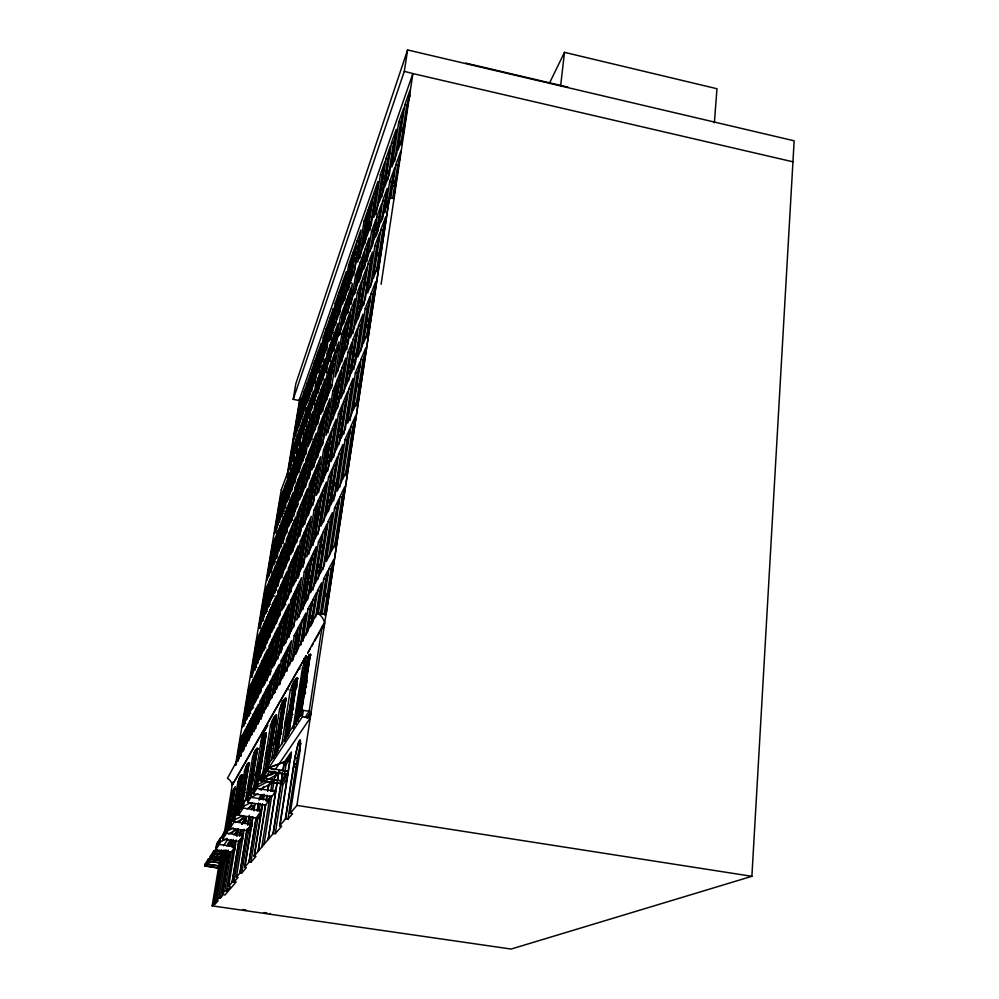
<?xml version="1.0" encoding="UTF-8"?>
<svg xmlns="http://www.w3.org/2000/svg" width="999" height="999" viewBox="0 0 999 999"><rect width="100%" height="100%" fill="white"/><g stroke="black" fill="none" stroke-linecap="round" stroke-linejoin="round"><path stroke-width="1.5" d="M219.455 861.975L212.163 905.868L511.151 949.05L751.885 876.31L794.155 140.809L407.592 49.95L295.829 383.691L293.219 399.35L299.126 400.512L299.825 398.589L286.788 477.435M714.372 122.74L716.982 88.736L564.485 52.348L549.537 83.004M560.651 85.727L564.485 52.348M232.492 782.916L232.255 785.289L306.206 655.868M262.387 804.158L254.121 856.143L255.919 856.405L250.886 862.312L249.126 862.05L244.618 867.394L246.341 867.644L241.783 872.989L240.11 872.739L236.388 877.147L238.037 877.384L233.878 882.267L232.268 882.03L228.671 886.288L230.245 886.525L226.448 890.983L224.9 890.758L222.34 893.793L223.851 894.018L220.329 898.151L218.856 897.939L212.163 905.868M249.126 862.05L256.231 817.844M384.952 212.55L389.685 181.518L394.555 168.132L389.76 199.7M398.726 122.253L391.895 167.02L396.778 153.471L403.658 108.204L398.726 122.253L400.512 122.665L402.984 115.647M334.453 546.865L342.045 497.115L343.993 493.019M366.333 337.749L372.964 294.23L375.112 288.773M376.473 271.129L382.667 230.582L384.84 224.775M324.163 614.422L331.094 568.993L333.004 565.347M345.342 475.487L352.672 427.385L355.007 422.115M355.881 406.318L362.974 359.777L365.359 354.071M324.962 615.409L333.379 560.077L328.958 568.606L322.015 614.048M309.702 719.43L310.614 713.398M309.89 719.143L310.814 713.111M388.599 200.961L391.496 181.918L393.943 175.237M394.605 161.451L400.512 122.665M254.121 856.143L273.289 833.416L275.274 833.715L281.693 826.173L279.658 825.861L285.639 818.768L287.937 819.13L292.607 813.661L290.259 813.298L296.928 805.394L389.485 197.502L394.056 198.514M390.671 198.052L395.679 165.047L400.724 151.161L393.581 198.451M404.795 104.957L397.914 150.337L402.972 136.289L409.902 90.385L404.795 104.957L406.705 105.395L410.302 95.205M394.118 183.579L394.568 180.569M402.035 131.256L402.497 128.234M392.632 198.464L397.614 165.472L400.162 158.541M400.749 144.718L406.705 105.395M381.106 284.315L412.899 73.576L404.308 71.354L407.592 49.95M372.44 245.692L376.935 216.558L381.431 204.196L376.76 234.603M385.801 159.091L379.096 202.522L383.616 189.997L390.359 146.091L385.801 159.091L387.6 159.503L390.147 152.273M300.187 716.171L303.184 696.74L302.16 696.565L303.846 688.835L304.87 688.998M303.846 688.835L303.197 689.897L304.208 690.072L310.152 654.745L304.483 692.282L303.047 694.605L304.058 694.78L305.507 692.457L304.483 692.282M269.842 914.147L269.955 913.423M315.634 617.182L319.668 591.008L321.029 588.399M322.977 569.48L330.332 521.815L332.13 518.056M333.579 500.736L340.696 454.607L343.144 449.075M343.868 434.028L350.749 389.373L352.947 384.116M353.821 369.418L360.514 326.036L363.299 318.968M363.748 304.982L370.005 264.46L372.015 259.103M300.836 715.172L304.245 693.019M301.024 715.434L310.477 654.008L306.643 658.029A94.243 8.816 -80.1 0 0 305.207 660.963L302.497 667.807L293.069 728.458M316.671 614.685L321.591 582.804L317.532 590.621L312.525 622.964M285.327 819.143L294.755 757.941L298.152 743.531A22.378 2.16 -80.2 0 1 300.399 740.296L300.062 750.511L290.259 813.298M376.099 230.469L376.573 227.397M382.205 190.784L382.667 187.8M383.129 184.815L383.591 181.83M384.041 178.846L384.503 175.849M285.639 818.768L295.08 757.492A20.067 1.936 -80.2 0 1 299.35 741.745A20.067 1.936 -80.2 0 1 299.825 750.848M306.805 683.216L307.255 680.232M381.281 210.09L378.771 216.958L375.711 236.825L373.863 236.438M381.843 196.928L387.6 159.503M266.683 771.153L302.347 716.745L303.321 710.351L311.176 711.65L307.018 718.044L311.288 711.663M318.306 613.873L323.713 578.708L327.972 570.516L321.266 614.285M334.578 508.041L326.373 561.401L330.644 552.959L338.936 498.851L334.578 508.041L336.538 508.404L339.036 503.159M345.117 439.46L337.163 491.221L341.546 481.793L349.575 429.32L345.117 439.46L347.053 439.822L350.412 432.23M355.344 372.927L347.627 423.151L352.11 412.812L359.89 361.913L355.344 372.927L357.242 373.301L360.102 366.433M365.259 308.379L357.767 357.142L362.337 345.929L369.892 296.553L365.259 308.379L367.132 308.766L370.229 300.886M374.9 245.667L367.62 293.019L372.265 281.006L379.608 233.067L374.9 245.667L376.735 246.054L379.37 239.061M377.897 231.556L382.58 201.049L387.237 188.237L382.58 218.756M391.521 142.782L384.765 186.813L389.435 173.826L396.241 129.321L391.521 142.782L393.444 143.219L396.291 135.14M287.937 819.13L297.34 757.854A20.067 1.961 -80.2 0 1 301.049 743.256M320.317 614.235L325.711 579.07L327.859 574.974M329.283 555.669L336.538 508.404M339.822 487.025L347.053 439.822M350.012 420.492L357.242 373.301M360.589 351.423L367.132 308.766M370.417 287.3L376.735 246.054M388.012 173.751L388.486 170.717M381.668 220.192L384.528 201.473L387.137 194.355M387.874 179.645L393.444 143.219M339.947 496.715L331.643 551.011L336.089 542.22L344.48 487.15L339.947 496.715L342.045 497.115M350.612 426.973L342.57 479.607L347.128 469.805L355.244 416.446L350.612 426.973L352.672 427.385M360.951 359.365L353.147 410.414L357.804 399.662L365.671 347.939L360.951 359.365L362.974 359.777M370.966 293.806L363.386 343.331L368.144 331.693L375.774 281.531L370.966 293.806L372.964 294.23M380.694 230.157L373.339 278.221L378.171 265.759L385.577 217.083L380.694 230.157L382.667 230.582M326.086 596.528L326.536 593.518M358.054 386.975L358.529 383.891M367.083 327.809L367.545 324.712M368.019 321.628L368.494 318.544M378.047 255.944L378.496 252.947M360.589 277.647L364.997 249.388L369.155 237.937L364.71 266.596M373.676 193.631L367.108 235.764L371.291 224.176L377.909 181.593L373.676 193.631L375.499 194.043L376.923 190.022M296.803 687.399L297.265 684.452M305.919 635.376L309.965 609.34L312.5 604.507M312.987 589.909L320.379 542.407L322.327 538.336M323.576 521.878L330.507 477.335L332.217 473.489M333.641 457.255L340.347 414.11L342.095 409.915M343.619 393.107L349.912 352.647L351.985 347.39M352.884 333.516L359.215 292.844L361.326 287.225M275.274 833.715L282.954 784.352L287.275 778.496M283.604 780.144L286.039 764.472L290.959 757.479M364.136 262.887L364.61 259.815M370.03 225.012L370.492 222.003M373.064 205.494L373.526 202.497M306.83 633.416L311.763 601.748L307.992 608.99L302.972 641.158M368.931 244.056L366.845 249.775L363.848 269.043L361.988 268.656M369.892 230.145L375.499 194.043M307.692 631.843L312.625 600.062L316.533 592.544L311.551 624.762M323.201 532.017L315.209 583.428L319.143 575.674L327.197 523.563L323.201 532.017L325.174 532.38L327.185 528.159M333.479 465.896L325.711 515.834L329.745 507.155L337.575 456.58L333.479 465.896L335.414 466.271L337.187 462.275M343.456 401.685L335.914 450.187L340.047 440.671L347.64 391.546L343.456 401.685L345.367 402.06L346.953 398.264M353.134 339.298L345.816 386.451L350.025 376.111L357.417 328.384L353.134 339.298L355.02 339.685L357.18 334.228M362.562 278.621L355.444 324.463L359.727 313.386L366.92 266.995L362.562 278.621L364.423 279.008L366.059 274.65M294.043 727.047L303.209 667.931M303.833 663.885L304.258 661.201M300.237 703.234L298.226 702.909L299.25 696.34L300.899 695.454M310.252 624.725L310.714 621.703M311.188 618.693L311.651 615.671M318.194 573.463L318.656 570.441M319.131 567.432L319.593 564.423M321.228 553.871L321.703 550.849M322.165 547.839L322.627 544.817M328.184 509.078L328.646 506.068M329.121 503.046L329.583 500.037M330.282 495.504L330.756 492.495M331.218 489.473L331.693 486.451M332.155 483.441L332.63 480.419M339.273 437.587L339.735 434.553M340.209 431.531L340.671 428.509M341.146 425.487L341.608 422.465M342.083 419.443L342.545 416.421M349.126 373.976L349.588 370.941M350.062 367.907L350.537 364.872M352.185 354.258L352.647 351.223M358.241 315.147L358.716 312.1M359.19 309.053L359.665 305.994M360.139 302.947L360.602 299.9M361.076 296.853L361.551 293.806M366.883 261.563L371.578 231.281L375.924 219.33L371.516 247.877M380.369 174.588L373.726 217.432L378.084 205.319L384.777 162.013L380.369 174.588L382.142 174.975L384.116 169.393M279.658 825.861L290.684 754.682L284.091 764.16L282.979 771.29M298.226 702.909L299.887 695.292M263.386 780.856L269.393 771.815L287.462 774.675L288.286 771.303L267.869 768.044L261.301 778.109L260.851 780.893L280.944 783.628L263.386 780.856L263.823 778.059L281.381 780.843L267.395 779.07M299.176 700.636L300.836 694.742L299.176 700.636L300.175 700.799L301.186 699.175L300.187 699.013M310.652 626.136L314.635 600.411L315.946 597.914M317.907 579.245L325.174 532.38M328.384 511.65L335.414 466.271M338.798 444.505L345.367 402.06M348.663 380.744L355.02 339.685M358.266 318.743L364.423 279.008M280.02 825.436L291.408 751.935L284.141 762.449L282.917 770.266M295.779 724.188L298.639 705.781L296.641 705.456M300.025 696.778L305.269 665.958M296.041 723.688L299.225 703.071M296.903 721.228L306.206 661.126L300.249 696.503L299.25 696.34M302.21 700.087L300.187 699.75L301.86 692.082L302.872 692.245L301.211 693.131L301.86 692.082M328.221 521.416L320.142 573.701L324.225 565.646L332.38 512.637L328.221 521.416L330.332 521.815M338.624 454.208L330.769 504.957L334.965 495.954L342.882 444.53L338.624 454.208L340.696 454.607M348.713 388.961L341.084 438.249L345.367 428.359L353.059 378.434L348.713 388.961L350.749 389.373M358.504 325.624L351.099 373.489L355.469 362.774L362.937 314.298L358.504 325.624L360.514 326.036M368.019 264.036L360.826 310.564L365.272 299.063L372.527 251.973L368.019 264.036L370.005 264.46M301.086 697.702L302.897 691.308L301.086 697.702L302.098 697.864L303.209 696.078L302.197 695.916M370.592 249.762L373.376 231.668L376.298 223.714M375.999 214.76L382.142 174.975M297.914 721.403L301.198 699.912M302.222 693.294L308.304 657.067L298.851 718.219M333.167 498.339L333.641 495.267M335.052 486.076L335.527 483.017M354.096 362.649L354.57 359.578M355.045 356.493L355.519 353.409M366.034 285.339L366.483 282.355M292.757 659.477L297.54 629.145L294.193 635.601L289.46 665.546M293.082 659.964L298.114 628.034L301.573 621.366L296.74 652.172M308.279 563.473L300.599 612.262L304.083 605.382L311.838 555.968L308.279 563.473L310.052 563.798L312.45 558.791M318.182 500.636L310.714 548.101L314.298 540.397L321.84 492.345L318.182 500.636L319.942 500.961L322.39 495.442M327.822 439.51L320.542 485.701L324.213 477.21L331.556 430.469L327.822 439.51L329.545 439.847L331.156 435.976M337.187 380.032L330.095 424.987L333.853 415.771L340.996 370.292L337.187 380.032L338.886 380.369L341.071 374.812M346.303 322.09L339.41 365.871L343.244 355.969L350.199 311.688L346.303 322.09L347.989 322.44L349.937 317.232M347.652 312.912L350.549 294.493L352.16 290.11M353.546 275.499L359.915 238.449M264.048 844.367L271.728 795.666M272.44 791.108L274.837 775.886L276.598 773.351M347.914 312.625L352.447 283.866L348.726 294.118L344.605 320.167M296.241 649.175L298.389 635.526M303.246 604.595L303.721 601.548M304.195 598.501L306.83 581.768M307.305 578.733L308.741 569.605M313.324 540.534L313.798 537.474M314.285 534.415L314.76 531.368M315.247 528.309L318.606 506.918M323.127 478.209L324.812 467.457M325.299 464.385L325.774 461.313M326.261 458.241L327.959 447.49M333.304 413.386L333.778 410.402M334.253 407.405L337.537 386.463M342.12 357.305L343.781 346.765M344.255 343.743L344.73 340.734M345.204 337.724L346.628 328.683M281.78 744.33L290.284 690.184L292.757 683.89A89.198 7.892 -80.1 0 1 294.056 681.231L297.452 677.834L288.661 734.153M295.854 654.195L299.925 628.346L301.311 625.686M302.872 609.527L310.052 563.798M312.962 545.367L319.942 500.961M323.014 481.406L329.545 439.847M332.754 419.33L338.886 380.369M341.82 361.688L347.989 322.44M284.977 724.725L286.064 722.976L287.013 723.126L285.914 724.874L284.977 724.725L285.614 720.629L286.701 718.855L287.65 719.018M350.974 304.395L355.532 275.399L359.44 264.66L354.907 293.569M364.073 221.041L357.617 262.125L361.538 251.248L368.032 209.728L364.073 221.041L365.671 221.391L368.169 214.323M286.064 722.976L286.701 718.855M289.535 716.82L287.637 716.508L287.063 717.444L285.602 726.123L291.159 717.245L288.599 733.641M297.615 649.924L302.322 619.929L305.906 613.024L300.911 644.942M312.6 554.358L304.82 603.908L308.441 596.79L316.283 546.59L312.6 554.358L314.585 554.72L316.446 550.836M322.615 490.571L315.06 538.748L318.768 530.769L326.398 481.98L322.615 490.571L324.575 490.934L326.211 487.262M332.355 428.534L325 475.399L328.796 466.62L336.213 419.18L332.355 428.534L334.278 428.908L335.951 424.912M341.808 368.206L334.653 413.811L338.549 404.283L345.754 358.129L341.808 368.206L343.718 368.594L345.417 364.273M351.024 309.465L344.068 353.858L348.027 343.619L355.045 298.713L351.024 309.465L352.909 309.852L354.932 304.483M268.082 839.585L275.649 791.345L256.893 788.411L253.346 793.768L271.778 796.653L275.649 791.345M278.459 773.438L276.074 788.623L273.751 791.832M268.281 839.36L277.085 783.204M277.56 780.169L279.221 769.542M284.378 740.771L287.637 716.508M288.012 717.607L293.694 684.053L284.715 741.433M354.445 293.069L357.155 275.749L359.128 270.379M359.952 257.904L365.671 221.391M307.08 598.214L307.542 595.217M309.19 584.74L309.653 581.743M310.127 578.758L310.589 575.761M320.08 515.197L320.554 512.2M328.109 463.973L328.584 460.964M329.058 457.942L329.52 454.932M330.232 450.412L330.706 447.39M331.181 444.38L331.656 441.358M337.262 405.507L337.737 402.472M338.211 399.438L338.686 396.403M340.11 387.312L340.584 384.278M341.059 381.243L341.533 378.209M347.115 342.57L347.59 339.523M348.077 336.463L348.551 333.416M350.224 322.727L350.699 319.668M288.311 719.068L287.887 721.765L286.938 721.603L287.849 720.154L288.798 720.304M286.026 738.736L288.798 721.028L287.849 720.866L289.41 713.648L290.359 713.798L288.823 714.585L289.41 713.648M300.587 644.28L304.333 620.292L306.506 616.146M307.542 599.762L314.585 554.72M317.744 534.59L324.575 490.934M327.66 471.241L334.278 428.908M337.525 408.104L343.718 368.594M346.678 349.65L352.909 309.852M355.731 290.709L360.102 262.824L364.136 251.748L359.727 279.957M368.718 207.792L362.2 249.388L366.246 238.162L372.802 196.129L368.718 207.792L370.342 208.154L371.89 203.771M289.785 714.735L295.592 680.369L289.61 718.031L291.533 718.343M286.151 738.498L288.561 723.076L286.663 722.764M289.772 715.346L294.643 684.203A89.186 7.992 -80.1 0 1 294.98 683.453M286.601 737.849L289.373 720.104M289.61 718.031L291.184 710.739L292.158 710.901L297.227 678.371L291.795 710.351M359.19 277.185L360.377 269.58M365.097 239.298L367.744 222.377M368.219 219.305L368.943 214.698M287.787 736.026L290.572 718.181M288.024 735.052L290.097 721.74M291.795 710.926L296.541 680.531L297.415 679.283M364.285 256.256L361.763 263.174L358.791 282.193L357.118 281.843M364.822 243.581L370.342 208.154M318.431 542.057L310.539 592.632L314.323 585.164L322.302 533.916L318.431 542.057L320.379 542.407M328.596 476.973L320.929 526.123L324.812 517.769L332.555 467.982L328.596 476.973L330.507 477.335M338.474 413.736L331.019 461.513L334.99 452.322L342.52 403.958L338.474 413.736L340.347 414.11M348.052 352.272L340.809 398.726L344.867 388.761L352.185 341.745L348.052 352.272L349.912 352.647M357.392 292.457L350.337 337.65L354.483 326.948L361.588 281.231L357.392 292.457L359.215 292.844M273.014 833.74L282.467 773.114M273.289 833.416L282.542 774.138M270.929 750.162L270.042 750.024L270.717 745.841L271.778 744.105L272.665 744.255M333.803 350.125L338.074 323.376L334.702 332.642L330.706 357.654M267.857 766.733L270.254 751.71M275.537 715.184L276.411 715.334L271.179 745.916L271.666 745.129M260.851 780.893L267.407 770.916L267.869 768.044L290.072 759.764L267.732 768.256M268.232 765.396L270.13 753.433L268.394 753.146L267.907 753.908L269.655 754.195M270.042 750.024L271.116 748.313L276.186 716.633M282.53 676.51L283.991 667.32M284.478 664.26L284.965 661.201M289.535 632.429L294.693 600.062M299.438 570.304L299.912 567.295M300.387 564.298L304.22 540.272M308.641 512.499L312.013 491.296M312.5 488.274L313.698 480.694M317.832 454.695L321.978 428.708M327.247 395.604L331.518 368.768M263.074 799.887L263.973 794.193M268.456 765.446L276.473 715.084L273.714 717.582A81.306 6.518 -80.1 0 0 272.627 719.842L270.529 725.299L262.675 774.362M282.442 678.471L286.363 653.908L288.224 650.349M288.973 637.449L296.116 592.594L298.027 588.586M298.689 576.473L305.632 532.829L307.267 529.12M308.379 515.559L314.897 474.587L317.145 469.205M317.595 457.679L323.926 417.844L326.386 411.613M326.798 399.837L332.742 362.487L335.252 355.819M254.395 855.806L262.637 804.07M263.361 799.512L264.086 794.942M335.826 345.529L340.347 317.12L343.868 307.467L339.548 334.677M348.639 265.022L342.37 304.408L345.904 294.618L352.21 254.845L348.639 265.022L350.162 265.347L352.222 259.528M283.354 676.323L287.912 647.714L284.827 653.646L279.92 684.352M308.916 525.412L307.405 525.137L300.137 570.841L296.94 577.709L298.439 577.984M275.861 724.412L276.336 721.428M283.816 675.474L288.374 646.803L291.558 640.671L286.713 671.241M298.251 584.615L290.784 631.618L293.993 625.299L301.536 577.709L298.251 584.615L300.224 584.964L293.494 627.409M307.892 524.013L300.624 569.792L303.921 562.699L311.263 516.371L307.892 524.013L309.827 524.375L310.964 521.828M317.282 464.997L310.19 509.59L313.574 501.773L320.729 456.655L317.282 464.997L319.193 465.359L320.342 462.587M326.411 407.505L319.505 450.974L322.977 442.47L329.945 398.514L326.411 407.505L328.296 407.879L330.319 402.747M331.431 388.136L338.923 341.845L335.327 351.448L328.596 393.818L332.13 384.677M271.441 760.351L279.558 709.253L281.818 703.421A84.915 7.13 -80.1 0 1 283.004 700.986L286.051 698.089L277.66 751.236M274.413 742.257L276.024 736.75L274.413 742.257L275.312 742.407L276.311 740.821L275.399 740.684M297.153 599.525L297.627 596.503M298.102 593.468L298.589 590.446M303.109 561.975L303.596 558.928M313.149 498.738L313.636 495.679M314.123 492.607L314.61 489.535M315.097 486.463L315.584 483.391M316.071 480.319L316.558 477.247M326.186 416.595L326.661 413.611M333.129 372.802L333.616 369.78M334.091 366.758L334.565 363.736M335.052 360.714L335.527 357.692M339.285 333.916L342.907 314.685M344.643 300.187L350.162 265.347M258.029 851.51L265.459 804.607M266.184 800.062L266.895 795.529M267.62 790.983L268.581 784.939L272.715 778.97M277.223 741.67L275.412 741.383L276.361 735.426L277.784 734.715M286.538 671.291L290.372 647.152L288.374 646.803M303.059 567.095L309.827 524.375M312.849 505.344L319.193 465.359M322.352 445.342L328.296 407.879M339.985 334.34L344.555 305.569L348.176 295.617L343.818 323.177M352.909 252.847L346.591 292.695L350.224 282.617L356.593 242.357L352.909 252.847L354.308 253.147L356.156 247.902M258.266 851.223L265.572 805.144L269.218 800.149L251.011 797.314L247.677 802.359L265.572 805.144M266.209 801.086L267.133 795.279M267.819 790.921L268.519 786.563L272.203 781.268L270.766 791.295M275.412 741.383L276.885 734.577M276.199 739.447L277.023 738.124L277.934 738.273L277.11 739.585L276.199 739.447L276.81 735.589L277.635 734.265L278.546 734.415M273.763 757.679L276.323 741.52M277.085 736.4L282.717 703.571L274.051 758.353M275.349 755.232L277.922 738.973L277.01 738.823L277.959 732.829L279.395 732.13L284.44 700.212L278.871 732.979L280.482 730.369L285.914 698.463L280.507 732.742L279.333 734.602L280.257 734.752L281.431 732.891L280.507 732.742M343.519 319.867L344.717 312.312M349.4 282.705L349.887 279.645M350.362 276.586L353.034 259.765M277.01 738.823L278.484 731.98M343.331 322.54L345.966 305.869L348.039 300.187M348.489 289.935L354.308 253.147M304.245 571.99L296.641 620.054L300.012 613.398L307.692 564.722L304.245 571.99L305.994 572.302L307.155 569.88M314.048 510.052L306.643 556.83L310.115 549.375L317.582 502.01L314.048 510.052L315.771 510.364L316.958 507.692M323.576 449.762L316.371 495.317L319.93 487.1L327.197 441.009L323.576 449.762L325.274 450.087L327.36 445.092M332.854 391.084L325.836 435.439L329.47 426.523L336.551 381.643L332.854 391.084L334.528 391.408L336.126 387.375M341.895 333.891L335.065 377.11L338.773 367.52L345.666 323.813L341.895 333.891L343.544 334.228L345.167 329.92M275.649 754.083L277.747 740.833L275.936 740.546M277.535 737.999L279.358 738.286L280.444 736.563L278.609 736.263L283.616 703.708A84.89 7.218 -80.1 0 1 283.928 703.021M275.861 754.445L279.32 733.091L278.409 732.941L279.308 731.48L280.22 731.63M278.609 736.263L280.095 729.357L281.019 729.507M357.142 240.759L350.774 281.094L354.52 270.704L360.939 229.957L357.142 240.759L358.953 241.146M279.333 734.602L280.02 730.244L281.194 728.358L282.118 728.508M261.813 847.015L270.03 795.928M276.948 752.784L279.533 736.413M277.71 750.486L280.057 735.564L279.146 735.414M291.958 661.35L295.966 635.901L297.315 633.329M298.888 617.357L305.994 572.302M308.866 554.133L315.771 510.364M318.569 492.594L325.274 450.087M328.009 432.704L334.528 391.408M337.674 371.491L343.544 334.228M355.182 260.552L355.656 257.567M356.119 254.583L356.593 251.598M357.068 248.626L357.53 245.642M256.893 783.616L259.066 770.079M260.389 763.873L259.128 764.447L259.952 764.585L265.097 734.615L257.08 784.465M326.461 350.612L333.366 308.579L334.89 308.891M257.305 782.117L259.003 771.628L256.918 772.065L258.566 772.327M259.091 769.417L257.58 770.379L258.266 769.292L260.327 769.517L261.238 768.081L259.565 767.819L264.485 737.574A77.447 5.982 -80.1 0 1 265.235 735.963M261.014 766.533L260.177 766.395L260.826 762.399L261.788 760.838L262.637 760.976M256.893 788.411L258.117 780.781L260.751 779.382M258.454 780.057L260.402 767.956M261.463 762.474L266.308 733.254L265.484 733.116M271.603 698.114L276.036 670.591L273.264 675.936L268.881 703.134M277.897 658.928L285.539 611.438L282.68 617.469L275.562 661.663L278.346 656.156M287.512 599.213L294.83 553.708L291.883 560.389L284.94 603.508L287.812 597.327M296.616 542.619L303.883 497.415L300.861 504.72L294.081 546.79L297.04 539.959M305.507 487.237L312.699 442.507L309.615 450.387L302.997 491.471L306.031 484.028M314.66 430.357L321.328 388.886L318.169 397.327L311.7 437.437L314.81 429.42M322.914 379.832L327.16 353.359L330.357 344.605L331.768 344.892M335.214 303.284L329.133 341.146L332.33 332.267L338.461 294.031L335.214 303.284L336.601 303.571L337.999 299.613M244.618 867.394L252.66 817.419M253.858 809.952L254.333 806.955L252.772 809.215M258.654 780.906L266.308 733.141L263.836 735.239A77.472 5.907 -80.1 0 0 262.837 737.312L260.914 742.394L262.537 742.657L263.124 741.008M272.028 697.339L276.461 669.767L279.32 664.26L274.75 692.769M285.989 610.501L278.783 655.294L281.656 649.625L288.923 604.295L285.989 610.501L287.762 610.814L281.069 652.622M295.279 552.672L288.261 596.366L291.221 589.984L298.314 545.791L295.279 552.672L297.04 552.996L298.264 550.249M304.345 496.278L297.502 538.898L300.549 531.868L307.455 488.773L304.345 496.278L306.081 496.603L307.13 494.105M313.187 441.283L306.506 482.867L309.628 475.212L316.358 433.166L313.187 441.283L314.897 441.608L315.959 438.911M321.815 387.575L315.297 428.171L318.481 419.917L325.062 378.896L321.815 387.575L323.501 387.912L325.137 383.579M244.88 867.082L252.934 816.945M253.921 810.863L254.907 804.707L251.436 809.777M330.169 349.263L328.571 353.646L325.799 370.904L324.388 370.629M330.769 339.91L336.601 303.571M276.686 678.558L277.185 675.499M281.656 647.527L282.143 644.555M282.617 641.57L283.092 638.586M284.765 628.159L285.252 625.174M285.726 622.19L286.201 619.218M290.634 591.633L291.109 588.636M274.588 693.044L278.271 670.067L276.461 669.767M290.759 592.157L297.04 552.996M299.737 536.176L306.081 496.603M308.966 478.571L314.897 441.608M317.719 423.988L323.501 387.912M325.924 372.165L330.357 344.605M326.636 369.73L330.919 343.057L334.19 334.053L329.807 361.463M335.589 324.925L342.37 282.892L339.036 292.407L332.892 330.694L336.188 321.566M267.307 755.706L265.547 757.017L267.045 751.797M248.913 862.312L255.944 818.343M257.155 810.763L258.379 803.184M276.648 689.273L281.256 660.539L284.24 654.782L279.595 683.878M290.921 600.087L283.604 645.779L286.613 639.847L293.993 593.606L290.921 600.087L292.582 600.374L294.43 596.49M300.362 541.146L293.231 585.676L296.328 579.02L303.521 533.966L300.362 541.146L301.998 541.433L303.059 539.048M309.553 483.691L302.61 527.11L305.781 519.767L312.799 475.849L309.553 483.691L311.164 483.991L313.336 478.771M318.519 427.684L311.738 470.029L314.997 462.038L321.828 419.218L318.519 427.684L320.105 427.984L322.327 422.352M327.26 373.027L320.642 414.335L323.976 405.731L330.644 363.973L327.26 373.027L328.833 373.339L330.282 369.455M257.317 810.913L258.541 803.271M268.182 756.53L266.446 756.243L267.37 750.524L267.844 749.75L269.58 750.024M267.844 749.75L266.446 756.243M342.882 281.418L336.7 320.142L340.085 310.751L346.316 271.641L342.882 281.418L344.543 281.755L346.016 277.572M264.872 771.69L267.32 756.393M268.107 751.373L273.489 719.979L265.659 768.993M267.907 753.908L268.831 748.151L270.18 747.514M250.886 862.312L257.929 818.256L261.363 813.586M259.053 811.176L260.277 803.546M279.071 685.014L282.929 660.814L284.128 658.516M285.764 643.019L292.582 600.374M295.617 581.356L301.998 541.433M304.707 524.413L311.164 483.991M313.823 467.307L320.105 427.984M322.714 411.588L328.833 373.339M268.394 753.146L269.305 747.377M266.633 767.482L268.781 754.058M269.705 748.301L275.062 716.882L270.429 745.991M294.605 592.332L287.213 638.673L290.309 632.554L297.777 585.626L294.605 592.332L296.116 592.594M296.94 577.709L304.146 532.554L307.405 525.137M313.436 474.313L306.406 518.319L309.69 510.739L316.77 466.221L313.436 474.313L314.897 474.587M322.477 417.557L315.634 460.464L318.993 452.222L325.899 408.828L322.477 417.557L323.926 417.844M331.306 362.2L324.638 404.046L328.072 395.167L334.802 352.872L331.306 362.2L332.742 362.487M266.77 767.644L268.656 755.756L266.446 755.569L265.547 757.017M271.129 751.847L269.38 751.56L274.113 721.615M339.585 311.513L340.06 308.541M266.87 768.243L269.255 753.283M333.554 350.661L336.376 332.992L338.311 327.697M339.31 314.535L344.543 281.755M269.38 751.56L270.791 744.979L272.54 745.266M232.268 882.03L238.861 841.545L243.107 835.738L226.548 833.228L222.69 839.098L238.861 841.545M239.885 835.239L240.796 829.645M245.479 800.674L252.61 756.942L254.395 752.172A74.201 5.395 -80.1 0 1 255.307 750.261L257.555 748.463L249.95 795.404M258.042 724.163L261.775 701.261L262.999 698.913M264.448 684.814L270.754 646.041L269.255 645.791L262.437 687.537L264.897 682.692L271.778 640.471L269.255 645.791M273.639 628.334L279.545 592.07L278.059 591.808L271.403 632.604L273.951 627.147L280.657 585.913L278.059 591.808M281.893 577.672L289.198 536.75M290.896 522.277L296.516 487.812L298.164 483.616M299.013 472.465L304.707 437.412L306.119 433.666M258.566 721.653L262.687 696.303L260.252 701.011L255.769 728.496M289.335 532.617L282.779 572.902L280.157 578.933L286.663 539.073L289.335 532.617L290.809 532.892M291.396 519.917L297.802 480.556L295.067 487.537L288.711 526.51L291.396 519.917L292.869 520.192M258.704 722.452L263.074 695.566L265.584 690.734L260.926 719.43M272.165 639.635L265.284 681.917L267.819 676.922L274.762 634.165L272.165 639.635L273.689 639.897L275 637.162M281.069 584.977L274.35 626.286L276.96 620.666L283.741 578.908L281.069 584.977L282.567 585.239L284.178 581.605M289.747 531.593L283.192 571.952L285.876 565.746L292.495 524.962L289.747 531.593L291.233 531.868L292.345 529.22M298.226 479.445L291.82 518.881L294.568 512.112L301.036 472.277L298.226 479.445L299.7 479.732L301.398 475.424M306.518 428.471L300.249 467.008L303.084 459.715L309.403 420.779L306.518 428.471L307.979 428.746L309.415 424.912M247.702 787.075L249.263 787.324L250.262 785.751L248.676 785.501L249.538 780.256L251.511 779.857M249.288 782.741L248.476 787.2L253.359 779.457L252.547 779.32M248.676 785.501L249.937 779.62M309.053 417.969L313.399 391.183L310.602 398.888L306.681 422.927M233.878 882.267L240.422 841.957L242.994 838.486M241.483 835.476L242.382 829.882M247.552 797.901L255.182 752.297L247.889 797.165M313.137 396.64L309.54 415.559L307.942 415.247M314.81 383.141L319.917 351.723L321.353 347.652M267.657 675.411L268.157 672.389M268.644 669.38L269.131 666.358M269.618 663.348L270.105 660.327M270.604 657.317L271.091 654.295M278.684 607.554L279.183 604.495M279.683 601.448L280.17 598.389M280.669 595.342L281.169 592.282M285.726 564.223L286.214 561.238M286.688 558.254L287.175 555.269M287.662 552.285L288.149 549.3M288.636 546.316L289.111 543.331M289.598 540.347L290.085 537.362M294.593 509.602L295.08 506.568M295.579 503.546L296.066 500.511M251.948 777.771L251.149 777.647L249.9 783.566L251.486 783.815L250.662 785.114L249.076 784.864M260.976 718.219L264.623 695.828L266.508 692.195M267.07 680.669L273.689 639.897M276.361 623.488L282.567 585.239M285.414 567.732L291.233 531.868M293.793 516.121L299.7 479.732M302.685 461.363L307.979 428.746M247.677 802.359L256.506 749.687L251.76 778.333M261.563 717.207L265.984 689.972L268.569 684.989L263.948 712.936M270.105 674.887L277.834 627.684L275.175 633.304L268.219 676.136L270.816 671.003M279.708 615.584L286.9 571.728L284.153 577.959L277.372 619.78L280.057 614.01M288.624 560.514L295.741 517.095L292.919 523.913L286.301 564.76L289.061 558.391M297.327 506.743L304.37 463.773L301.486 471.141L295.005 511.051L297.839 504.095M305.806 454.358L312.812 411.663L309.852 419.568L303.521 458.566L306.431 451.061M249.101 795.304L251.086 783.054M311.551 409.578L315.447 385.577L318.356 377.572L319.792 377.859M327.647 329.158L326.236 328.871L323.276 337.337L317.357 373.813L320.279 365.696L321.703 365.984M253.184 775.786L252.385 775.661L251.111 781.618L251.91 781.742M236.388 877.147L244.156 829.282M245.08 823.563L246.316 817.132L241.583 823.963M249.925 794.043L252.347 779.095M271.603 663.448L272.103 660.389M272.59 657.342L273.089 654.283M273.576 651.236L274.076 648.176M283.566 589.622L284.053 586.638M284.528 583.653L285.015 580.681M288.611 558.466L289.098 555.444M289.598 552.422L290.085 549.4M290.572 546.378L291.059 543.356M301.536 478.683L302.023 475.624M313.948 404.795L318.356 377.572M319.006 372.577L326.236 328.871M314.885 400.587L318.818 376.311L321.803 368.094L317.844 392.619M326.71 327.535L320.741 364.41L323.738 356.081L329.757 318.856L326.71 327.535L328.122 327.834L330.169 322.04M251.011 797.314L252.21 789.909L248.863 795.079M265.759 708.853L270.092 682.03L272.789 676.847L268.406 703.983M279.42 624.35L272.365 667.956L275.075 662.612L282.193 618.493L279.42 624.35L280.919 624.6L282.03 622.265M291.383 561.538L288.536 568.019L281.643 610.576L284.44 604.57L291.383 561.538L292.882 561.8M297.415 513.049L290.697 554.595L293.569 547.964L300.349 505.969L297.415 513.049L298.876 513.324L300.05 510.489M306.081 459.403L299.525 499.962L302.472 492.744L309.091 451.735L306.081 459.403L307.53 459.677L309.041 455.844M314.56 406.98L308.154 446.603L311.176 438.811L317.632 398.776L314.56 406.98L315.984 407.255L317.008 404.52M317.595 391.408L318.082 388.399M318.569 385.389L319.056 382.38M324.675 347.577L325.174 344.505M239.91 872.976L247.015 828.958M247.752 824.412L249.226 815.296M253.434 788.648L262.188 734.527L267.782 725.099L262.35 734.565M240.11 872.739L246.903 830.681L251.548 824.337M247.752 825.386L249.176 816.633M322.252 371.128L320.242 376.598L317.532 393.406L316.096 393.131M322.665 361.626L328.122 327.834M253.346 793.768L254.558 786.275L258.117 780.781M259.902 770.204L258.242 769.942L263.661 737.449L259.053 766.021L257.792 766.595L256.656 773.9L260.839 767.257L259.565 767.819M318.306 391.358L322.277 366.808L325.349 358.366L321.066 384.103L319.53 383.816M333.366 308.579L330.232 317.495L324.213 354.77L327.297 346.216M256.918 771.39L256.094 772.714L256.918 772.839L257.305 770.441M267.769 706.118L271.616 682.28L272.964 679.695M274.363 665.197L280.919 624.6M283.629 607.804L290.01 568.281L291.159 565.696M292.67 551.785L298.876 513.324M301.71 495.729L307.53 459.677M310.327 442.307L315.984 407.255M257.342 771.365L258.229 765.896M257.929 770.329L258.316 767.919L256.681 769.118M255.806 784.44L257.742 772.19M241.783 872.989L248.564 830.931L252.46 825.649M249.65 824.175L250.824 816.882M256.006 784.977L258.179 771.503M259.565 763.748L258.242 769.942M326.623 347.44L327.11 344.468M327.585 341.483L328.072 338.511M328.546 335.527L329.021 332.555M329.508 329.57L329.982 326.598M330.469 323.614L330.944 320.642M234.453 817.257L236.189 806.717M236.651 804.32L238.137 803.233L236.651 804.32L237.987 799.562M293.594 458.266L297.39 435.189L299.9 428.296L295.829 453.096M304.857 389.835L299.213 424.138L301.735 417.132L307.417 382.53L304.857 389.835L306.218 390.109L307.255 387.187M222.34 893.793L229.133 852.959L213.948 850.673L210.327 856.218L209.965 858.328L224.812 860.551L211.813 858.366L215.122 853.383L228.771 855.107L213.586 852.834L209.965 858.328M230.17 846.203L231.131 840.334L227.485 845.566M235.764 811.525L236.251 808.528L234.116 808.179L233.466 809.202L234.84 808.291M237.787 799.175L238.286 796.178M238.773 793.194L239.273 790.197M239.76 787.212L240.247 784.215M240.747 781.218L241.234 778.233L239.423 777.946L237.862 782.18L231.044 823.513M246.94 743.194L250.924 718.968L253.147 714.697L248.876 740.721M255.394 701.735L261.913 661.276L259.615 666.108L253.047 706.081L255.282 701.673M263.761 650.736L270.492 609.003L268.132 614.373L261.701 653.471L264.011 648.501M272.465 597.714L278.883 557.892L276.448 563.773L270.155 602.022L272.54 596.528M280.707 547.502L287.075 507.904L284.59 514.273L278.434 551.71L280.881 545.716M288.549 499.687L295.105 458.991L292.557 465.821L286.526 502.46L289.036 495.979M222.54 893.556L229.345 852.172M230.357 846.041L231.368 839.909M248.564 830.931L229.995 828.183L234.216 821.765L242.07 774.962L240.21 776.273A68.531 4.57 -80.1 0 0 239.423 777.946M235.489 815.659L237.238 805.057L235.627 805.893L236.938 805.094M238.049 800.137L236.963 800.574L238.049 800.137L242.208 774.849L241.471 774.737M235.814 815.921L236.301 812.911M236.8 809.902L237.287 806.892L235.152 806.543L234.628 807.392L235.889 806.655M238.848 797.402L239.36 794.342M239.86 791.283L240.359 788.211M240.859 785.152L241.371 782.092M241.87 779.033L242.37 775.973L240.547 775.686M296.441 449.65L298.776 435.464L300.287 431.318M301.573 418.444L306.218 390.109M249.475 738.536L253.509 714.01L255.781 709.615L251.623 735.027M257.68 698.214L264.635 655.519L262.287 660.489L255.644 700.948L257.942 696.428M265.909 647.964L264.385 647.702L270.879 608.129L273.301 602.609L274.825 602.884M274.425 595.904L272.927 595.641L279.283 556.93L281.768 550.899L274.912 592.931M283.004 543.493L290.047 500.337L287.487 506.88L281.268 544.73L283.791 538.573M291.646 490.759L298.152 450.874L295.529 457.879L289.448 494.93L292.02 488.274M296.691 450.699L300.749 425.974L303.334 418.881L298.938 445.704M304.658 410.527L310.914 372.565L308.279 380.082L302.585 414.785L305.182 407.592L306.518 407.854M224.738 890.958L231.181 851.672M231.93 847.14L233.316 839.472M237.65 812.749L244.53 770.753L246.204 766.283A71.104 4.933 -80.1 0 1 247.04 764.497L249.076 762.974L242.12 806.043M239.785 799.699L241.296 799.924L242.208 798.488L240.697 798.251L241.521 793.218L243.394 792.869M241.883 792.632L240.697 798.251M242.595 795.978L241.271 796.765L241.795 793.518L243.132 792.707L241.795 793.518M257.929 818.256L238.499 815.109L239.623 808.241L244.318 800.973L258.017 793.818M241.271 796.765L242.37 792.594M266.658 643.393L273.301 602.609M226.448 890.983L232.767 852.334L235.115 849.15M233.616 847.164L234.59 841.195M239.635 810.077L246.953 766.395L239.897 809.477M252.035 734.277L256.194 708.815L258.541 704.307L254.083 731.568M265.072 654.607L258.354 695.591L260.714 690.933L267.482 649.512L265.072 654.607L266.758 654.907L260.564 692.844M273.751 601.61L267.195 641.67L269.63 636.425L276.236 595.941L273.751 601.61L275.424 601.898L269.605 637.512M282.23 549.787L275.811 588.96L278.334 583.166L284.79 543.593L282.23 549.787L283.878 550.099L285.427 546.378M290.522 499.138L284.24 537.45L286.825 531.118L293.144 492.432L290.522 499.138L292.145 499.45L293.207 496.765M298.626 449.587L292.495 487.05L295.142 480.219L301.323 442.382L298.626 449.587L300.237 449.9L301.323 447.015M299.937 442.782L304.283 416.258L306.943 408.941L302.747 434.602M308.366 400.636L314.598 362.05L311.888 369.78L306.131 404.92L308.816 397.515M240.647 808.328L248.164 763.985L241.009 807.766M241.833 795.853L243.694 796.141L244.455 794.929L242.919 794.692L244.118 789.01L244.892 789.123L242.645 792.744M228.671 886.288L236.239 839.984M237.013 836.325L238.237 828.795L228.584 833.878M241.758 806.618L243.681 794.817M243.918 793.106L249.163 762.924L248.401 762.799M254.495 730.069L257.917 709.103L256.194 708.815M277.972 586.251L283.878 550.099M286.651 533.154L292.145 499.45M294.855 482.867L300.237 449.9M302.997 434.577L307.38 407.754L310.102 400.262L305.794 426.735M311.638 390.671L317.819 352.859L315.047 360.789L309.24 396.303L311.988 388.698M303.284 437.137L297.065 475.237L299.825 468.131L306.081 429.645L303.284 437.137L304.707 437.412M238.499 815.109L243.169 808.016L244.318 800.973M306.73 419.805L307.217 416.783M318.331 351.411L312.487 387.312L315.297 379.495L321.191 343.269L318.331 351.411L319.917 351.723M232.093 882.242L238.836 840.833M239.585 836.238L240.584 830.107M222.69 839.098L223.726 832.816L227.61 826.797L231.631 824.687M220.205 857.442L221.466 849.874M223.988 835.077L232.705 782.155M235.477 765.434L281.293 489.547M236.126 764.735L240.334 739.397L242.307 735.601L243.694 735.826M248.651 689.235L242.357 727.16L244.355 723.239L250.699 684.927L248.651 689.235L250.012 689.46L243.981 725.873M256.818 640.084L250.649 677.235L252.71 672.802L258.916 635.302L256.818 640.084L258.154 640.322L259.216 637.924M264.797 591.957L258.766 628.346L260.889 623.438L266.97 586.713L264.797 591.957L266.134 592.195L267.22 589.572M272.615 544.83L266.708 580.469L268.893 575.112L274.85 539.135L272.615 544.83L273.926 545.067L275.05 542.22M280.282 498.638L274.488 533.553L276.735 527.759L282.567 492.519L280.282 498.638L281.581 498.876L276.049 532.28M219.181 868.156L206.618 866.071L209.715 861.425L222.69 863.361L223.227 861.013L208.566 858.828L205.195 863.998L204.845 866.033L219.181 868.156L219.68 865.908L206.968 864.023M225.662 831.305L232.193 791.882L235.227 786.688L228.734 825.973M229.171 814.41L228.396 819.105L231.393 814.347L230.669 814.247M238.062 761.188L242.307 735.601M230.432 817.107L229.021 816.882L229.795 812.162L231.531 811.875M238.499 758.99L241.708 739.622L240.334 739.397M251.998 677.459L258.154 640.322M260.102 628.571L266.134 592.195M268.768 576.248L273.926 545.067M226.548 833.228L227.61 826.797M229.021 816.882L230.107 811.65M238.761 758.865L242.757 734.727L244.78 730.818L240.722 756.081M246.765 719.505L253.259 679.52L251.161 683.94L244.805 722.339L246.853 718.306M254.87 670.529L261.576 629.283L259.403 634.203L253.184 671.79L255.294 667.245L256.755 667.482M263.049 621.016L269.705 580.107L267.47 585.501L261.376 622.302L263.561 617.27M271.054 572.627L277.66 531.98L275.362 537.824L269.393 573.876L271.641 568.369M279.408 522.077L285.452 484.827L283.104 491.108L277.247 526.423L279.558 520.467M215.072 903.021L220.791 868.468L223.326 865.034M221.353 865.034L223.202 853.895L221.79 853.683L213.249 904.482L216.82 900.236M227.572 828.433L229.096 819.205L227.697 818.993M230.12 813.024L233.591 792.107L232.193 791.882M228.034 827.172L229.72 816.995M229.92 815.821L230.332 812.986L228.446 814.772L229.146 814.884M230.507 812.274L234.565 789.148L230.819 811.762L232.18 809.577L231.456 809.477M228.109 828.146L230.032 816.495M230.682 813.898L231.393 814.01L229.445 815.871L231.293 810.189L232.005 810.289M225.137 849.962L216.646 900.461L218.107 900.673L214.822 904.52L213.386 904.32M228.746 827.272L229.233 824.375M229.058 826.797L230.27 819.517M231.78 810.364L232.28 807.354M240.909 755.981L245.205 730.007L247.29 725.986L243.119 751.273M248.988 716.221L255.856 674.05L253.696 678.596L247.277 717.469L249.375 713.323L250.861 713.573M257.692 663.511L264.248 623.201L262.025 628.259L255.732 666.308L257.904 661.638M265.934 613.511L272.452 573.451L270.167 578.983L264.011 616.233L266.246 611.063L267.707 611.313M274.026 564.447L280.482 524.762L278.122 530.769L272.103 567.232L274.4 561.588L275.849 561.838M281.93 516.533L288.349 477.072L285.939 483.528L280.032 519.243L282.392 513.136L283.816 513.399M287.787 473.951L291.508 451.373L293.893 444.817L289.897 469.068M291.633 450.487L292.145 447.415M292.645 444.343L300.262 398.289M224.812 860.551L225.312 858.216L212.163 856.255M229.995 828.183L231.069 821.628L235.327 815.047L239.236 812.999M218.694 898.126L226.611 850.174M234.116 808.179L234.64 804.969L235.364 805.082L234.728 806.118M295.342 436.213L301.286 400.025L298.851 406.968L300.112 407.217L301.099 404.445M234.815 808.903L234.091 808.79L234.89 803.933L235.964 803.496M243.806 750.012L247.989 724.637L250.137 720.504L245.916 746.141M251.998 709.14L258.803 667.832L256.581 672.514L250.075 711.937L252.248 707.654L253.684 707.904M260.527 657.342L267.282 616.296L264.997 621.503L258.629 660.064L260.876 655.257M268.893 606.555L275.574 565.884L273.227 571.59L266.995 609.328L269.305 603.995L270.717 604.245M276.81 558.391L283.691 516.558L281.268 522.739L275.175 559.69L277.547 553.858M284.553 511.338L283.192 511.076L289.148 474.912L291.633 468.281L285.052 508.316M290.684 466.133L294.443 443.306L296.89 436.588L292.857 461.113M304.333 391.308L301.835 398.426L296.241 432.355L298.701 425.537L304.333 391.308L305.706 391.583M235.227 803.383L234.091 808.79M232.842 820.866L240.147 778.059L235.127 807.142L235.851 807.254M220.329 898.151L226.473 860.863L229.196 857.167M227.06 857.317L228.247 850.112M233.429 818.843L235.152 808.366M233.591 819.33L235.065 810.414L233.254 810.127M238.262 790.996L236.613 800.961L234.815 800.686M238.724 788.149L239.198 785.301M233.878 819.28L241.283 775.798L236.151 805.494L236.888 805.606M293.494 457.617L297.29 439.548M298.576 426.723L304.195 395.854M213.586 852.834L213.948 850.673M232.767 852.334L215.747 849.774L216.758 843.743L220.317 838.236L223.077 836.775M216.159 848.251L216.87 844.03L303.321 710.351M215.747 849.774L219.28 844.392L220.317 838.236M204.845 866.033L208.217 860.913L208.566 858.828M256.181 817.981L261.351 810.826L243.169 808.016M293.219 399.35L404.308 71.354M240.135 781.081L239.66 782.454L237.862 782.18M299.126 400.512L412.899 73.576L792.944 161.813M318.331 355.794L316.471 361.076L315.047 360.789M326.161 333.391L324.675 337.612L323.276 337.337M333.092 313.986L331.743 317.794L330.232 317.495M314.273 367.507L313.361 370.08L311.888 369.78M342.17 288.686L340.734 292.757L339.036 292.407M272.864 723.813L272.228 725.586L270.529 725.299M293.294 440.534L295.692 433.891M282.018 707.667L281.343 709.54L279.558 709.253M294.23 447.689L292.794 451.623L291.508 451.373M303.122 423.401L302.085 426.236L300.749 425.974M318.319 381.855L316.858 385.851L315.447 385.577M307.38 412.162L305.769 416.546L304.283 416.258M310.19 404.295L308.816 408.042L307.38 407.754M325.337 362.887L323.801 367.108L322.277 366.808M334.053 339.548L332.642 343.406L330.919 343.057M292.894 688.473L292.158 690.496L290.284 690.184M246.528 769.53L247.252 767.619L245.754 767.382M281.381 489.572L389.485 197.502L326.124 614.472L317.22 612.961L227.46 778.321A9.803 9.69 -29.8 0 1 232.13 784.565L232.255 785.289M254.708 755.644L255.22 754.233M286.376 486.351L284.478 491.371L283.104 491.108M288.299 481.206L287.325 483.791L285.939 483.528M313.374 414.61L311.388 419.867L309.852 419.568M320.966 394.867L319.917 397.677L318.169 397.327M339.248 346.341L337.187 351.823L335.327 351.448M283.192 511.076L285.627 504.795M284.091 519.293L282.63 522.989L281.268 522.739M287.113 512.012L286.114 514.56L284.59 514.273M304.008 468.993L303.047 471.441L301.486 471.141M312.425 448.101L311.388 450.724L309.615 450.387M276.386 567.557L274.6 571.828L273.227 571.59M282.28 553.583L280.769 557.205L279.283 556.93M296.204 520.117L294.505 524.213L292.919 523.913M270.005 583.054L268.881 585.751L267.47 585.501M272.927 595.641L275.374 589.997L276.885 590.259M262.475 630.756L260.839 634.44L259.403 634.203M287.412 574.5L285.751 578.246L284.153 577.959M295.479 556.718L293.706 560.714L291.883 560.389M264.385 647.702L266.758 642.607M262.35 663.96L261.201 666.37L259.615 666.108M278.134 630.781L276.785 633.591L275.175 633.304M245.579 732.367L244.218 734.964L242.757 734.727M256.194 712.075L255.045 714.26L253.509 714.01M276.523 673.576L275.125 676.248L273.264 675.936M232.218 785.089L306.156 655.581M307.692 652.884L324.475 622.427A14.973 14.423 24.4 0 0 317.232 612.949M307.742 653.171L310.052 649.125M311.601 646.44L313.137 643.743M314.673 641.046L319.305 632.954M321.616 628.908L324.687 623.513M303.783 689.797L305.232 687.437L306.256 687.612M298.863 697.839L297.652 699.812L298.639 699.974M291.184 710.739L290.609 711.7L291.558 711.85M304.208 690.072L305.994 687.162M280.095 729.357L279.57 730.219L280.944 730.394M287.575 717.569L288.486 716.096L289.435 716.258M270.791 744.979L270.304 745.766L271.591 745.978M244.118 789.01L244.518 789.722M251.149 777.647L250.749 778.283L251.86 778.633L252.547 777.534L251.074 778.508M252.385 775.661L251.973 776.31L253.571 776.56M270.055 746.977L269.231 748.301L270.105 748.451M230.057 812.187L231.293 810.189M258.154 766.845L258.828 765.746M268.232 750.674L268.706 749.887M234.003 806.006L234.64 804.969M240.559 795.416L242.008 794.417M242.919 791.658L244.305 790.771L243.681 791.782M244.043 789.772L245.629 788.586L244.805 789.897M248.501 782.617L250.037 781.518M252.297 776.46L253.996 775.149M250.474 779.52L249.85 780.531L251.273 779.645M259.053 766.021L257.792 766.595M259.952 764.585L261.288 762.424L260.464 762.287L260.901 761.575L261.738 761.713M236.663 802.372L236.263 801.71L235.926 802.259L237.762 802.534M241.358 794.804L242.27 793.343L241.521 793.218M249.325 781.98L250.324 780.381L249.538 780.256M250.724 779.744L251.548 778.408M267.932 753.234L267.183 754.432L268.793 753.371M297.64 705.619L304.97 693.88M260.177 766.395L261.151 764.847M229.021 816.495L227.847 818.368L229.733 816.608M242.969 794.168L242.345 795.167L243.107 795.279M242.17 795.903L241.808 796.478L243.331 796.715L242.57 797.901L240.709 797.627L240.022 798.725L241.458 797.739M275.025 743.593L281.431 733.378L280.507 733.229M256.918 772.839L257.742 771.528M266.134 758.278L270.741 750.936M250.724 783.054L249.3 783.928L249.925 782.929L251.885 783.179M251.96 781.193L250.474 782.155L251.161 781.068L253.122 781.23M233.978 810.239L237.238 805.057M240.547 799.812L244.056 794.23L243.294 794.105M266.159 734.39L264.273 734.477M249.113 763.798L247.415 763.86M219.143 843.705L220.841 841.108M225.936 833.341L228.484 829.457M233.579 821.678L235.277 819.093M237.824 815.209L239.523 812.612M242.07 808.728L243.768 806.131M254.795 789.297L258.192 784.115M260.739 780.231L264.136 775.049M305.082 717.432L309.141 711.313L322.053 626.598L324.163 626.96M223.464 845.778L227.847 839.322M232.23 832.879L234.852 829.008M240.11 821.265L243.619 816.108M248.876 808.366L252.385 803.196M261.139 790.296L263.773 786.425M271.653 774.812L273.414 772.239M275.162 769.655L310.214 718.044L302.347 716.745M221.89 852.334L223.389 850.174M241.608 823.8L246.341 816.957L235.639 822.577M259.153 798.488L261.588 794.967M227.597 844.18L230.806 839.535M233.903 835.064L238.237 828.795M259.103 798.638L261.551 795.104M235.377 834.227L237.737 830.831M242.345 824.212L245.779 819.267M259.028 800.211L262.475 795.254M274.787 777.547L277.909 773.051M228.958 845.791L231.156 842.644M236.114 835.589L238.499 832.192M244.805 823.213L246.528 820.753M261.626 799.25L264.248 795.529M230.469 844.392L226.398 845.866M282.829 770.042L280.107 770.916M288.286 771.303L284.902 771.34M219.705 866.22L223.064 861.588M225.349 858.528L228.958 853.558M233.167 847.764L235.502 844.555M241.758 835.926L243.456 833.578M249.613 825.099L251.935 821.902M260.002 810.776L261.713 808.428M266.895 801.285L269.63 797.502M281.431 781.255L286.576 774.163M287.437 772.976L287.962 772.239M310.277 655.806L309.303 657.23L307.305 656.892M222.69 863.361L208.217 860.913M222.727 863.673L219.368 868.256L220.791 868.468M228.609 855.718L225 860.639L226.473 860.863M231.244 852.097L235.127 846.79L219.28 844.392M243.082 835.913L238.836 841.72L240.422 841.957M287.525 775.112L280.994 784.04L282.954 784.352M246.89 830.768L251.536 824.412L234.216 821.765M286.126 699.25L285.339 700.361L283.529 700.062M257.505 749.487L258.054 748.85L256.481 748.588M224.787 895.166L236.226 881.905M256.306 787.712L267.245 781.88M264.71 777.272L275.262 771.653M247.065 808.89L254.895 804.782M251.486 793.718L254.121 792.369M259.378 789.672L268.581 784.939M254.558 786.275L274.837 775.886M216.758 843.743L227.31 838.398M223.726 832.816L233.354 827.959M231.069 821.628L243.057 815.609M243.806 806.156L250.786 802.672M257.605 748.488L252.772 776.435L254.221 774.113L253.421 773.975M210.976 861.675L205.195 863.998L219.53 866.121M213.749 860.676L219.455 858.466M213.873 850.786L216.708 849.612M210.327 856.218L217.158 853.496M219.792 852.559L225.2 850.474M208.491 858.928L211.239 857.791M213.848 856.867L221.94 853.646M265.746 776.298L275.799 772.527M265.609 776.498L275.662 772.726M242.208 774.849L241.196 774.899M242.894 909.515L245.891 909.952M263.936 912.562L266.945 912.999M215.484 851.223L228.921 853.233M214.773 856.88L225.162 858.441M210.065 859.34L223.039 861.275M237.375 803.546L238.124 803.658M234.89 803.933L235.614 804.045M234.053 805.294L234.777 805.406M229.795 812.162L230.769 812.287M229.333 816.383L230.744 816.608M241.396 789.909L242.894 790.147M233.853 789.035L235.264 789.26M244.518 791.058L242.632 791.408L244.156 791.658M233.541 789.585L234.241 789.697M245.03 792.282L243.444 793.456L244.206 793.568M244.243 792.594L245.005 792.719M296.928 805.394L751.885 876.31M238.187 798.601L238.936 798.713M237.225 800.773L237.962 800.886M244.53 770.753L246.029 770.991M255.844 773.775L257.48 774.038M249.35 776.885L250.924 777.135M240.21 776.273L240.934 776.385M238.998 778.983L239.723 779.095M265.272 758.141L266.983 758.416M252.61 756.942L254.158 757.192M294.106 763.785L296.378 764.148M284.091 764.16L286.039 764.472M293.656 766.72L295.929 767.082M257.555 763.161L259.191 763.423M261.064 763.573L259.478 764.635L260.314 764.772M248.102 762.999L249.625 763.236M247.04 764.497L248.551 764.747M271.353 769.18L274.363 769.667M246.204 766.283L247.702 766.52A71.091 4.995 -80.1 0 1 248.339 765.122M256.718 768.343L258.354 768.606M267.407 770.916L287.837 774.163M274.126 743.443L275.924 743.731M267.045 747.027L268.756 747.314M271.116 748.313L271.99 748.451M256.805 748.363L258.391 748.613M267.37 750.524L269.093 750.811M269.867 750.786L271.616 751.073M255.707 749.562L257.292 749.812M255.307 750.261L256.094 750.386M266.184 752.447L267.033 752.584M295.08 757.492L297.34 757.854M266.146 753.258L267.008 753.396M254.395 752.172L255.969 752.422A74.188 5.47 -80.1 0 1 256.206 751.872M253.908 753.346L255.482 753.596M284.665 725.973L286.551 726.285M281.468 727.135L282.392 727.284M244.355 723.239L245.729 723.463M247.989 724.637L249.413 724.874M275.961 731.88L277.759 732.167M245.205 730.007L246.678 730.244M265.11 733.403L265.934 733.541M276.361 735.426L277.26 735.564M276.81 735.589L277.722 735.739M263.836 735.239L265.472 735.514M275.075 737.524L275.961 737.662M275.037 738.348L275.936 738.498M262.837 737.312L264.485 737.574M262.325 738.573L263.137 738.698M292.083 711.825L291.121 711.663L292.407 709.565L293.381 709.727M291.283 713.186L290.334 713.024L289.335 714.635L290.297 714.797M292.67 714.322L291.696 714.16L290.409 716.233L291.371 716.395M286.563 713.86L288.449 714.173M291.708 714.66L292.682 714.822M290.197 717.095L292.133 717.407M290.609 717.557L289.648 717.394L288.661 718.993L289.61 719.143M275.125 715.521L275.999 715.671M287.063 717.444L288.524 717.719M274.201 716.745L275.924 717.032M273.714 717.582L275.437 717.869M288.424 719.942L290.334 720.254M272.627 719.842L274.35 720.117A81.294 6.606 -80.1 0 1 275.175 718.356M272.053 721.203L272.914 721.34M250.924 718.968L252.522 719.23M302.822 695.516L303.833 695.691M265.984 689.972L267.62 690.247M300.836 698.713L302.859 699.05M297.665 698.925L299.65 699.263M285.002 698.301L285.914 698.463M284.553 698.701L286.363 699M263.074 695.566L264.623 695.828M298.876 701.872L300.874 702.21M280.919 700.686L281.73 700.823M283.004 700.986L283.903 701.136M281.818 703.421L283.616 703.708M260.252 701.011L261.775 701.261M281.206 704.869L282.105 705.019M292.707 708.279L293.669 708.441M296.278 678.209L298.189 678.533M295.766 678.683L297.677 678.995M256.581 672.514L257.992 672.752M294.643 680.219L296.541 680.531M294.056 681.231L295.005 681.393M292.757 683.89L294.643 684.203M305.544 686.076L306.568 686.238M253.696 678.596L255.157 678.833M292.083 685.464L293.956 685.789M270.092 682.03L271.616 682.28M287.437 689.285L288.274 689.435M251.161 683.94L252.61 684.178M304.508 692.794L305.532 692.969M298.626 692.719L300.612 693.044M304.47 662.687L306.443 663.024M281.256 660.539L282.929 660.814M262.287 660.489L263.811 660.739M302.497 667.807L304.47 668.144M298.888 668.618L300.112 668.831M309.141 654.57L311.151 654.919M308.566 655.132L310.577 655.481M284.827 653.646L286.363 653.908M306.643 658.029L308.641 658.366M303.958 658.378L304.67 658.503M305.207 660.963L307.192 661.301A94.218 8.929 -80.1 0 1 308.291 659.015M264.997 621.503L266.383 621.74M298.114 628.034L299.925 628.346M262.025 628.259L263.461 628.508M294.193 635.601L295.966 635.901M270.879 608.129L272.39 608.391M302.322 619.929L304.333 620.292M268.132 614.373L269.693 614.647M282.68 617.469L284.515 617.782M312.625 600.062L314.635 600.411M284.44 604.57L285.951 604.832M307.992 608.99L309.965 609.34M270.167 578.983L271.591 579.245M317.532 590.621L319.668 591.008M328.958 568.606L331.094 568.993M276.448 563.773L277.997 564.048M288.536 568.019L290.01 568.281M323.713 578.708L325.711 579.07M275.362 537.824L276.76 538.074M304.146 532.554L305.632 532.829M278.122 530.769L279.545 531.018M286.663 539.073L288.124 539.335M287.487 506.88L288.961 507.155M300.861 504.72L302.647 505.044M289.148 474.912L290.509 475.174M295.067 487.537L296.516 487.812M295.529 457.879L296.978 458.154M291.895 458.766L293.269 459.028M291.346 460.239L292.657 460.489M292.557 465.821L294.056 466.108M288.986 466.658L290.272 466.895M298.152 441.783L299.488 442.045M294.443 443.306L295.804 443.568M297.315 444.056L298.713 444.33M294.817 450.811L296.216 451.086M294.318 452.185L295.704 452.447M304.732 423.938L306.181 424.213M304.308 425.099L305.819 425.399M301.661 432.267L303.159 432.555M297.39 435.189L298.776 435.464M311.176 438.811L312.625 439.098M307.442 416.595L308.903 416.883M310.602 398.888L312.2 399.2M301.835 398.426L303.197 398.701M312.749 402.21L314.161 402.485M318.818 376.311L320.242 376.598M308.279 380.082L309.603 380.344M328.109 360.539L329.845 360.889M331.868 350.324L333.554 350.674M327.16 353.359L328.571 353.646M334.702 332.642L336.376 332.992M332.33 332.267L333.741 332.555M337.487 335.102L339.048 335.414M345.267 314.023L346.703 314.323M340.347 317.12L341.895 317.432M341.658 323.776L343.082 324.076M344.555 305.569L345.966 305.869M350.224 282.617L351.648 282.917M352.572 294.181L354.208 294.53M348.726 294.118L350.549 294.493M355.532 275.399L357.155 275.749M364.997 249.388L366.845 249.775M368.544 250.886L370.354 251.273M360.102 262.824L361.763 263.174M379.483 221.216L381.443 221.641M371.578 231.281L373.376 231.668M382.58 201.049L384.528 201.473M386.551 202.035L388.374 202.435M376.935 216.558L378.771 216.958M389.685 181.518L391.496 181.918M392.52 185.851L394.468 186.289M395.679 165.047L397.614 165.472M465.709 63.099L568.256 87.213M268.519 749.525L267.769 750.736L269.393 749.662L268.519 749.525M298.189 702.172L296.978 704.12L297.977 704.295L299.188 702.334L298.189 702.172M236.763 801.585L236.176 802.522L237.5 801.697L236.763 801.585M235.677 803.383L235.14 804.245L236.413 803.496L235.677 803.383M278.646 735.651L277.747 737.087L278.659 737.237L279.57 735.801L278.646 735.651M269.418 750.973L268.594 752.284L270.292 751.111L269.418 750.973M248.689 784.852L247.939 786.063L249.475 784.977L248.689 784.852M259.615 767.257L258.866 768.443L260.452 767.382L259.615 767.257M252.56 778.87L251.686 780.294L253.371 779.008L252.56 778.87"/></g></svg>
